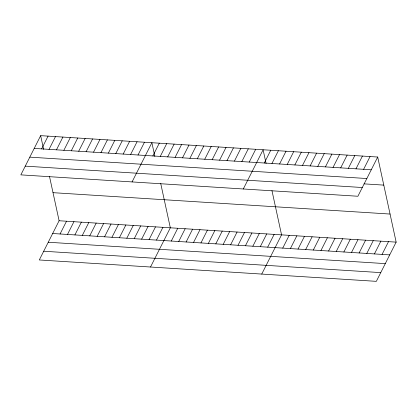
<?xml version="1.0" encoding="UTF-8"?>
<svg xmlns="http://www.w3.org/2000/svg" width="417" height="417" viewBox="0 0 417 417"><rect width="100%" height="100%" fill="white"/><g stroke="black" fill="none" stroke-linecap="round" stroke-linejoin="round"><path stroke-width="0.63" d="M40.657 135.655L20.85 174.869L357.895 196.251L377.703 157.037L40.657 135.655L43.634 149.385M41.627 148.885L48.07 136.13M49.044 149.359L55.487 136.599M56.457 149.828L62.904 137.068M63.874 150.297L70.317 137.537M71.286 150.766L77.734 138.011M78.704 151.241L85.146 138.48M86.116 151.71L92.564 138.95M93.533 152.179L99.976 139.419M49.503 176.469L59.105 220.749L39.297 259.963L376.342 281.345L396.15 242.131L377.703 157.037M100.945 152.648L107.393 139.893M60.074 233.979L66.522 221.224M108.363 153.117L114.805 140.362M67.491 234.453L73.934 221.693M115.775 153.592L122.223 140.831M74.904 234.922L81.351 222.162M123.192 154.061L129.635 141.3M82.321 235.391L88.764 222.631M130.604 154.53L137.052 141.77M89.733 235.86L96.181 223.105M138.022 154.999L144.464 142.244M97.151 236.335L103.593 223.575M132.074 181.921L151.882 142.713L154.858 156.443M104.563 236.804L111.011 224.044M152.851 155.942L159.299 143.182M111.98 237.273L118.423 224.513M160.269 156.411L166.711 143.651M119.392 237.742L125.84 224.982M167.681 156.881L174.129 144.126M126.81 238.211L133.252 225.456M175.098 157.355L181.541 144.595M134.227 238.686L140.67 225.925M182.51 157.824L188.958 145.064M141.639 239.155L148.087 226.395M189.928 158.293L196.371 145.533M149.057 239.624L155.499 226.864M197.34 158.762L203.788 146.007M156.469 240.093L162.917 227.338M204.757 159.237L211.2 146.476M150.521 267.016L170.329 227.807L160.727 183.522M212.17 159.706L218.617 146.946M171.298 241.036L177.746 228.276M219.587 160.175L226.03 147.415M178.716 241.506L185.158 228.745M226.999 160.644L233.447 147.889M186.128 241.975L192.576 229.22M234.417 161.118L240.859 148.358M193.545 242.449L199.988 229.689M241.834 161.588L248.277 148.827M200.958 242.918L207.405 230.158M249.246 162.057L255.694 149.296M208.375 243.387L214.818 230.627M243.299 188.979L263.106 149.771L266.082 163.495M215.792 243.856L222.235 231.101M223.204 244.331L229.652 231.571M264.3 163.011L270.748 150.256M230.622 244.8L237.065 232.04M271.941 163.495L278.384 150.74M238.034 245.269L244.482 232.509M279.583 163.98L286.026 151.22M245.451 245.738L251.894 232.983M287.219 164.465L293.667 151.705M252.864 246.212L259.311 233.452M294.861 164.95L301.303 152.189M260.281 246.682L266.724 233.921M302.502 165.434L308.945 152.674M267.693 247.151L274.141 234.39M310.139 165.919L316.586 153.159M261.746 274.073L281.553 234.865L271.952 190.579M317.78 166.404L324.223 153.644M282.747 248.105L289.195 235.35M325.416 166.889L331.864 154.128M290.388 248.589L296.836 235.834M333.058 167.373L339.506 154.613M298.03 249.074L304.473 236.314M340.699 167.858L347.142 155.098M305.666 249.559L312.114 236.799M348.336 168.343L354.784 155.583M313.308 250.044L319.756 237.283M355.977 168.828L362.425 156.067M320.949 250.528L327.392 237.768M363.619 169.312L370.061 156.552M328.586 251.013L335.033 238.253M336.227 251.498L342.67 238.738M343.869 251.983L350.311 239.222M351.505 252.467L357.953 239.707M359.146 252.952L365.589 240.192M366.788 253.437L373.231 240.677M374.424 253.922L380.872 241.162M382.066 254.406L388.508 241.646M34.21 148.416L371.255 169.797M29.805 157.146L366.845 178.528M364.051 183.866L383.791 185.117M25.26 166.138L362.305 187.52M53.016 192.67L390.062 214.051M59.105 220.749L396.15 242.131M52.662 233.51L389.707 254.891M48.252 242.241L385.298 263.622M43.707 251.232L380.752 272.614"/></g></svg>
